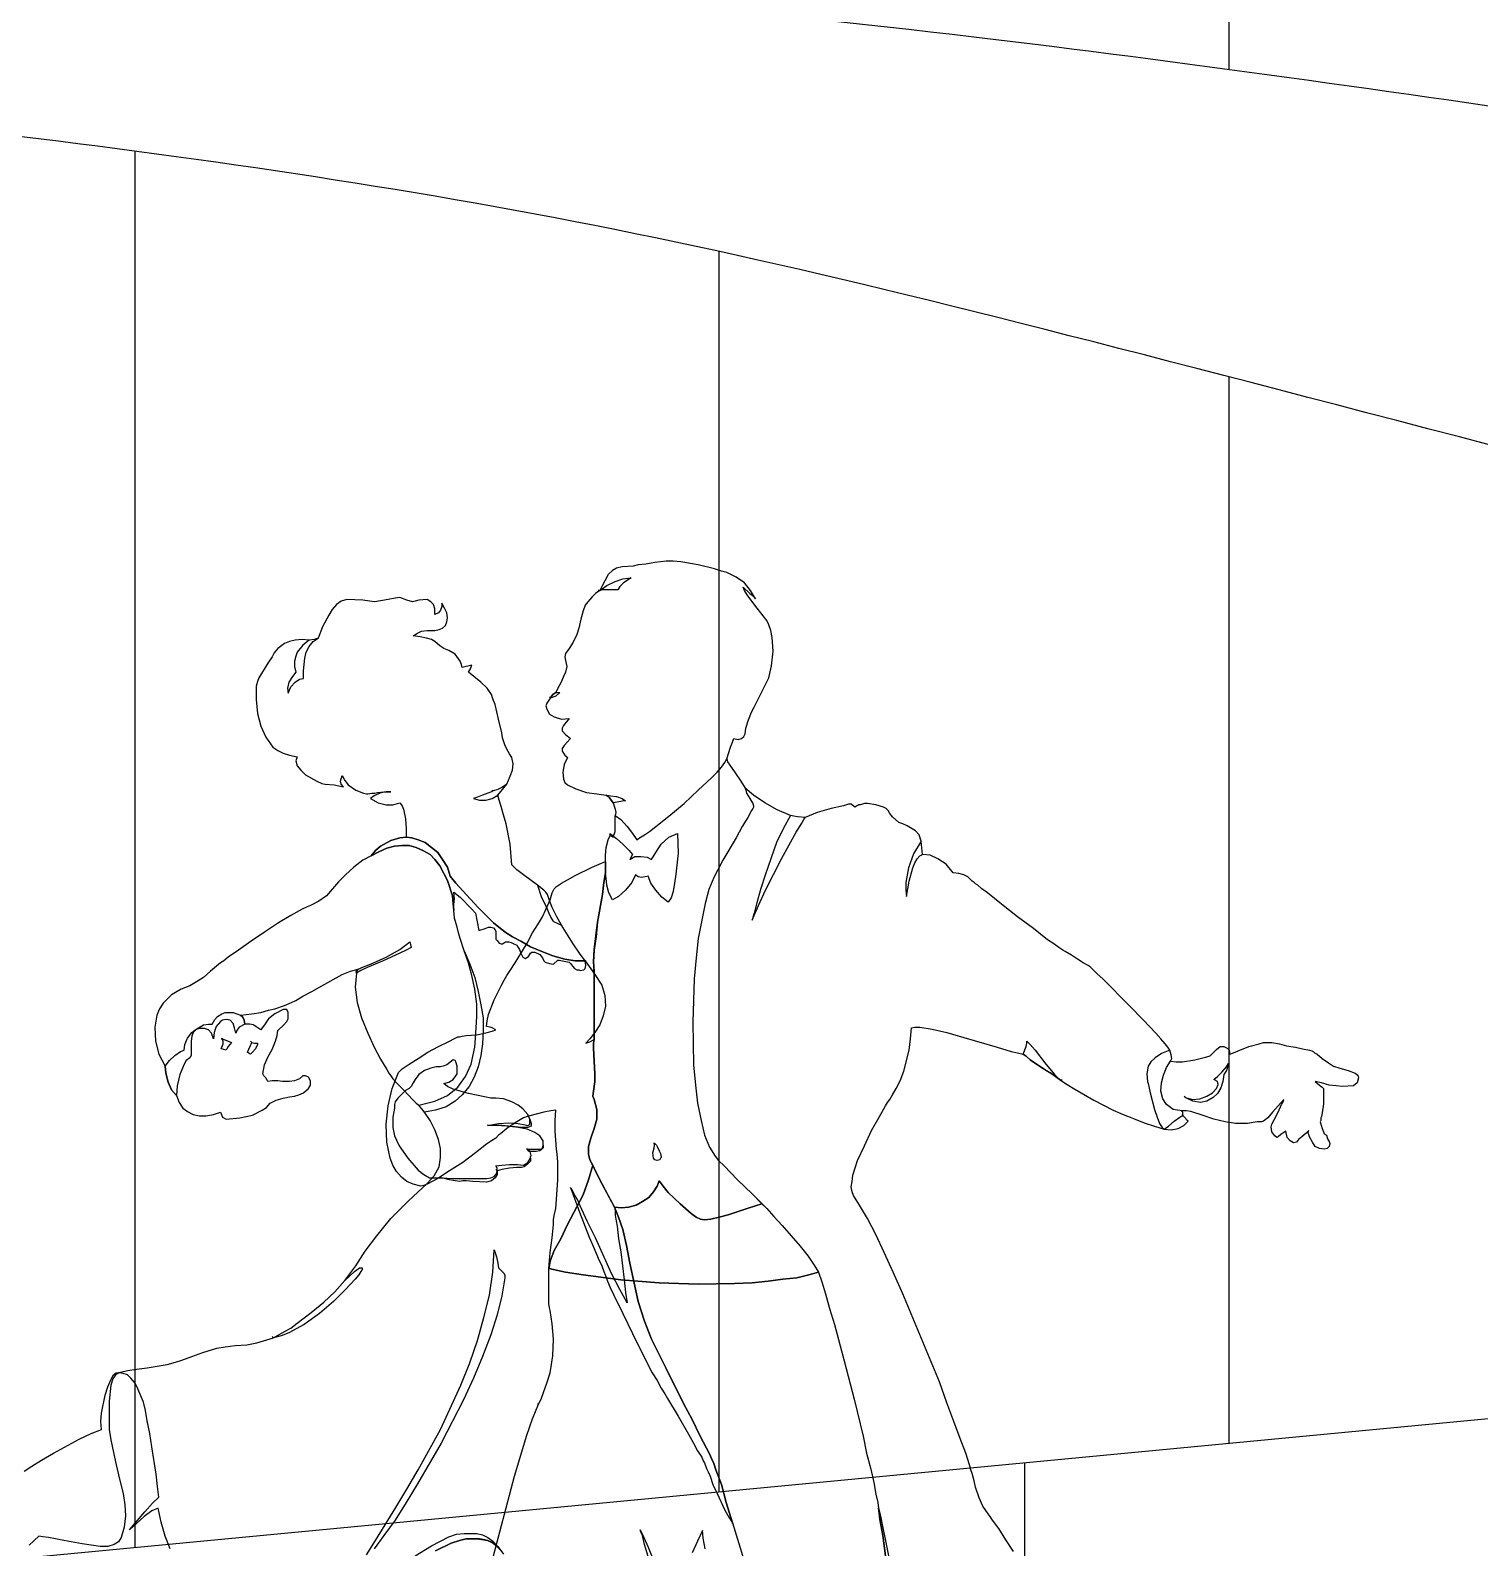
# Model space of a CAD drawing. Extents: x 115 to 1469, y 94 to 338.
# Drawn here: x 258.143 to 259.418, y 245.851 to 247.186 of the extents above; entities that cross this region are included whole.
import ezdxf

# ---------------------------------------------------------------- set-up
doc = ezdxf.new("R2010")
doc.units = 0
doc.layers.get('0').update_dxf_attribs({"linetype": 'CONTINUOUS'})
doc.layers.add('1', color=7, linetype='CONTINUOUS')

# ---------------------------------------------------------------- blocks, each defined once
blk = doc.blocks.new('DANCA')
for points in [[(0.8116, 2.523), (0.8138, 2.5166), (0.8145, 2.513), (0.8138, 2.5102), (0.8195, 2.5059), (0.8259, 2.4988), (0.8316, 2.4916), (0.8358, 2.4852), (0.8387, 2.4874), (0.8437, 2.4902), (0.8487, 2.4938), (0.8551, 2.4988), (0.8686, 2.5094), (0.8843, 2.5223), (0.8986, 2.5358), (0.9121, 2.5486), (0.9178, 2.5543), (0.9221, 2.5593), (0.9257, 2.5643), (0.9278, 2.5679), (0.9314, 2.58), (0.9335, 2.585), (0.9349, 2.5886), (0.9392, 2.5878), (0.9428, 2.5886), (0.9449, 2.5907), (0.9463, 2.5936), (0.947, 2.5993), (0.9499, 2.6078), (0.9527, 2.6156), (0.9556, 2.6206), (0.9706, 2.6506), (0.9734, 2.6627), (0.9748, 2.6777), (0.9741, 2.6919), (0.9727, 2.699), (0.9706, 2.7047), (0.9684, 2.709), (0.9649, 2.714), (0.9563, 2.7247), (0.9485, 2.7354), (0.9456, 2.7397), (0.9442, 2.7432), (0.9513, 2.7368), (0.9549, 2.734), (0.957, 2.7311), (0.952, 2.7397), (0.9456, 2.7475), (0.9371, 2.7532), (0.9278, 2.7582), (0.9221, 2.7596), (0.915, 2.7618), (0.8986, 2.766), (0.8808, 2.7689), (0.8729, 2.7696), (0.8658, 2.7696), (0.8544, 2.7682), (0.8451, 2.7667), (0.8373, 2.766), (0.8323, 2.7646), (0.8209, 2.7639), (0.8152, 2.7625), (0.8109, 2.7603), (0.8066, 2.7561), (0.8031, 2.7496), (0.8002, 2.7439), (0.7981, 2.7397), (0.8052, 2.7447), (0.8138, 2.7489), (0.8216, 2.7518), (0.8301, 2.7525), (0.8223, 2.7475), (0.8187, 2.7439), (0.8166, 2.7404), (0.8016, 2.7404), (0.7981, 2.7397), (0.7938, 2.7368), (0.7902, 2.7333), (0.786, 2.7283), (0.7831, 2.7247), (0.781, 2.719), (0.7788, 2.7104), (0.7767, 2.7012), (0.7746, 2.6948), (0.771, 2.6869), (0.7667, 2.6805), (0.7631, 2.6755), (0.7624, 2.672), (0.7631, 2.6684), (0.7646, 2.662), (0.7631, 2.6563), (0.761, 2.652), (0.7582, 2.6456), (0.7553, 2.6399), (0.7532, 2.6356), (0.7503, 2.6335), (0.7475, 2.6299), (0.7439, 2.6249), (0.7432, 2.6221), (0.7439, 2.6185), (0.7468, 2.6135), (0.7517, 2.6107), (0.7589, 2.6085), (0.7667, 2.6092), (0.761, 2.6021), (0.7596, 2.5993), (0.7596, 2.5964), (0.7631, 2.5928), (0.7681, 2.5886), (0.7617, 2.5814), (0.7596, 2.5786), (0.7596, 2.5757), (0.7624, 2.5715), (0.7646, 2.57), (0.7653, 2.5693), (0.7617, 2.5622), (0.7603, 2.5543), (0.761, 2.5472), (0.7624, 2.5437), (0.7653, 2.5415), (0.7738, 2.5372), (0.7845, 2.5337), (0.7952, 2.5323), (0.8045, 2.5308), (0.8066, 2.5294), (0.8081, 2.528), (0.8116, 2.523), (0.8116, 2.523)], [(0.7981, 2.7397), (0.8052, 2.7447), (0.8138, 2.7489), (0.8216, 2.7518), (0.8301, 2.7525), (0.8223, 2.7475), (0.8187, 2.7439), (0.8166, 2.7404), (0.8016, 2.7404), (0.7981, 2.7397), (0.7966, 2.7397), (0.7981, 2.7397), (0.7981, 2.7397)], [(0.7831, 2.3619), (0.7774, 2.3697), (0.771, 2.379), (0.7589, 2.3983), (0.7539, 2.4075), (0.7496, 2.4161), (0.7468, 2.4232), (0.7446, 2.4296), (0.7432, 2.4318), (0.7411, 2.4339), (0.7346, 2.4389), (0.7204, 2.4496), (0.7133, 2.4546), (0.7083, 2.4596), (0.7068, 2.4809), (0.7026, 2.5016), (0.6997, 2.5109), (0.6976, 2.5194), (0.6954, 2.5258), (0.694, 2.5308), (0.699, 2.5365), (0.7033, 2.5422), (0.7068, 2.5501), (0.709, 2.5565), (0.7097, 2.5629), (0.7083, 2.5693), (0.7061, 2.5729), (0.7033, 2.5779), (0.7011, 2.5821), (0.6997, 2.5864), (0.699, 2.5893), (0.6983, 2.5943), (0.6947, 2.6085), (0.6912, 2.6235), (0.689, 2.6292), (0.6876, 2.6335), (0.6833, 2.6399), (0.6769, 2.6463), (0.6641, 2.6563), (0.6662, 2.6598), (0.6676, 2.6634), (0.6577, 2.6613), (0.6569, 2.6641), (0.6555, 2.6677), (0.6505, 2.6748), (0.6441, 2.6784), (0.6391, 2.6805), (0.6349, 2.6834), (0.6299, 2.6876), (0.6263, 2.6898), (0.6213, 2.6912), (0.6149, 2.6926), (0.6078, 2.6933), (0.612, 2.6962), (0.6163, 2.6983), (0.622, 2.699), (0.6299, 2.699), (0.6341, 2.6998), (0.6377, 2.7012), (0.6406, 2.704), (0.642, 2.7076), (0.6427, 2.7119), (0.642, 2.7169), (0.6398, 2.7218), (0.637, 2.7268), (0.637, 2.7233), (0.6356, 2.7197), (0.6334, 2.7169), (0.6299, 2.7154), (0.6299, 2.7211), (0.6284, 2.7254), (0.6256, 2.7283), (0.622, 2.7304), (0.6135, 2.7297), (0.6099, 2.729), (0.6071, 2.7283), (0.6014, 2.7297), (0.5942, 2.7325), (0.5892, 2.7318), (0.5821, 2.7304), (0.5686, 2.7283), (0.5636, 2.729), (0.5564, 2.7297), (0.5401, 2.7304), (0.5344, 2.729), (0.5294, 2.7254), (0.5251, 2.7204), (0.5215, 2.7147), (0.5151, 2.7026), (0.5108, 2.6912), (0.5066, 2.6898), (0.5016, 2.6891), (0.4944, 2.6898), (0.4873, 2.6891), (0.4816, 2.6876), (0.4766, 2.6855), (0.4695, 2.6805), (0.4674, 2.6777), (0.4659, 2.6762), (0.4652, 2.6748), (0.4638, 2.672), (0.4595, 2.6655), (0.4502, 2.6506), (0.4488, 2.647), (0.4474, 2.642), (0.4474, 2.6285), (0.4488, 2.6142), (0.4524, 2.6014), (0.4574, 2.59), (0.4645, 2.58), (0.4695, 2.5764), (0.4752, 2.5736), (0.4816, 2.5715), (0.4895, 2.57), (0.488, 2.5658), (0.4895, 2.5608), (0.493, 2.5565), (0.498, 2.5515), (0.5094, 2.5451), (0.5144, 2.5429), (0.518, 2.5422), (0.5272, 2.5415), (0.5365, 2.5394), (0.5344, 2.5422), (0.5336, 2.5451), (0.5351, 2.5508), (0.5379, 2.5458), (0.5415, 2.5415), (0.5493, 2.5358), (0.5572, 2.533), (0.56, 2.5323), (0.5614, 2.5323), (0.5657, 2.533), (0.5686, 2.533), (0.5714, 2.5337), (0.5778, 2.5344), (0.585, 2.5344), (0.58, 2.5344), (0.5736, 2.533), (0.5679, 2.5301), (0.5643, 2.5273), (0.5721, 2.523), (0.58, 2.5209), (0.5871, 2.5209), (0.5942, 2.523), (0.5964, 2.5201), (0.5978, 2.5166), (0.5999, 2.5066), (0.6006, 2.4966), (0.6006, 2.4881), (0.6063, 2.4874), (0.6128, 2.4852), (0.6199, 2.4824), (0.6263, 2.4774), (0.6327, 2.4724), (0.6377, 2.4653), (0.6427, 2.4574), (0.6455, 2.4481), (0.6512, 2.441), (0.6584, 2.4332), (0.6741, 2.4161), (0.6897, 2.4004), (0.6969, 2.3947), (0.7026, 2.3904), (0.709, 2.3861), (0.7175, 2.3819), (0.7275, 2.3762), (0.7389, 2.3712), (0.7503, 2.3669), (0.7624, 2.3633), (0.7731, 2.3619), (0.7831, 2.3619), (0.7831, 2.3626), (0.7831, 2.3619), (0.7831, 2.3619)], [(0.5108, 2.6912), (0.5066, 2.6898), (0.5016, 2.6891), (0.4952, 2.6841), (0.4895, 2.6769), (0.488, 2.6727), (0.4866, 2.6677), (0.4866, 2.662), (0.488, 2.6563), (0.4845, 2.652), (0.4809, 2.6463), (0.4795, 2.6399), (0.4802, 2.6349), (0.483, 2.6413), (0.4873, 2.6463), (0.4916, 2.6491), (0.4959, 2.6499), (0.4959, 2.6577), (0.4973, 2.6705), (0.4987, 2.6769), (0.5016, 2.6826), (0.5058, 2.6876), (0.5108, 2.6912), (0.5108, 2.6912)], [(0.7475, 2.6299), (0.7503, 2.6335), (0.7532, 2.6356), (0.7574, 2.6356), (0.7532, 2.632), (0.7475, 2.6299), (0.7475, 2.6313), (0.7475, 2.6299), (0.7475, 2.6299)], [(0.7924, 2.3512), (0.7917, 2.3612), (0.7924, 2.3733), (0.7959, 2.4011), (0.8009, 2.4296), (0.8023, 2.4417), (0.8038, 2.4517), (0.8038, 2.4695), (0.8045, 2.4774), (0.8066, 2.4852), (0.8095, 2.4909), (0.8081, 2.4909), (0.8116, 2.4881), (0.8138, 2.4938), (0.8138, 2.5102), (0.8195, 2.5059), (0.8259, 2.4988), (0.8316, 2.4916), (0.8358, 2.4852), (0.8387, 2.4874), (0.8437, 2.4902), (0.8487, 2.4938), (0.8551, 2.4988), (0.8686, 2.5094), (0.8843, 2.5223), (0.8986, 2.5358), (0.9121, 2.5486), (0.9178, 2.5543), (0.9221, 2.5593), (0.9257, 2.5643), (0.9278, 2.5679), (0.9285, 2.565), (0.9306, 2.5615), (0.9363, 2.5536), (0.942, 2.5451), (0.9463, 2.538), (0.947, 2.5358), (0.9478, 2.533), (0.9513, 2.5273), (0.9542, 2.5223), (0.9549, 2.5201), (0.9549, 2.5187), (0.9542, 2.5173), (0.9527, 2.5151), (0.9492, 2.508), (0.9435, 2.4988), (0.9371, 2.4874), (0.9235, 2.4645), (0.9185, 2.4546), (0.9143, 2.4467), (0.9093, 2.4346), (0.9057, 2.4204), (0.9021, 2.4032), (0.8986, 2.3847), (0.8964, 2.3648), (0.8943, 2.3434), (0.8929, 2.2992), (0.8936, 2.2557), (0.8957, 2.235), (0.8979, 2.2165), (0.9014, 2.1987), (0.905, 2.1837), (0.91, 2.1716), (0.9157, 2.1623), (0.9192, 2.1581), (0.9249, 2.1524), (0.9385, 2.1381), (0.9535, 2.1238), (0.9634, 2.1139), (0.957, 2.1117), (0.9485, 2.1089), (0.9292, 2.1025), (0.92, 2.1003), (0.9114, 2.0982), (0.905, 2.0975), (0.9007, 2.0982), (0.8964, 2.1003), (0.8914, 2.1039), (0.88, 2.1139), (0.8679, 2.1253), (0.8629, 2.1317), (0.8587, 2.1374), (0.8565, 2.1317), (0.853, 2.126), (0.848, 2.1203), (0.8416, 2.116), (0.8351, 2.1124), (0.8273, 2.1103), (0.8202, 2.1096), (0.813, 2.1103), (0.8002, 2.1345), (0.7945, 2.1459), (0.7924, 2.1502), (0.7909, 2.1531), (0.7881, 2.1588), (0.7867, 2.1645), (0.7867, 2.1723), (0.7888, 2.1809), (0.7924, 2.1908), (0.7952, 2.2001), (0.7952, 2.2101), (0.7924, 2.2201), (0.7909, 2.2236), (0.7917, 2.2286), (0.7931, 2.2386), (0.7931, 2.2464), (0.7924, 2.2593), (0.7917, 2.2728), (0.7917, 2.2778), (0.7924, 2.2814), (0.7924, 2.3512), (0.7909, 2.3526), (0.7924, 2.3512), (0.7924, 2.3512)], [(0.694, 2.5308), (0.699, 2.5365), (0.7033, 2.5422), (0.6983, 2.5387), (0.694, 2.5365), (0.6897, 2.5351), (0.6883, 2.5351), (0.6876, 2.5344), (0.684, 2.533), (0.6783, 2.5308), (0.6733, 2.5287), (0.6691, 2.5273), (0.6755, 2.5258), (0.6819, 2.5258), (0.6883, 2.5273), (0.694, 2.5308), (0.6933, 2.5308), (0.694, 2.5308), (0.694, 2.5308)], [(0.8116, 2.523), (0.8081, 2.528), (0.8045, 2.5308), (0.8095, 2.5301), (0.8152, 2.5294), (0.8209, 2.5273), (0.8244, 2.5251), (0.8223, 2.5251), (0.8195, 2.5244), (0.8116, 2.523), (0.8116, 2.523)], [(1.0212, 2.044), (1.0247, 2.034), (1.0283, 2.0219), (1.0326, 2.007), (1.0376, 1.9906), (1.0475, 1.9535), (1.0575, 1.9143), (1.0668, 1.8765), (1.0703, 1.8594), (1.0746, 1.843), (1.0775, 1.8295), (1.0796, 1.8174), (1.0817, 1.8088), (1.0825, 1.8031), (1.0832, 1.7981), (1.0839, 1.7917), (1.0853, 1.7846), (1.0867, 1.7753), (1.0896, 1.7546)], [(1.22, 1.7589), (1.2122, 1.771), (1.2051, 1.7824), (1.1986, 1.791), (1.1965, 1.7946), (1.1944, 1.7974), (1.1887, 1.8052), (1.1851, 1.8138), (1.1815, 1.8245), (1.1801, 1.8309), (1.178, 1.8387), (1.1765, 1.8423), (1.1751, 1.8473), (1.1716, 1.8594), (1.1659, 1.8744), (1.1594, 1.8915), (1.1523, 1.9107), (1.1445, 1.9321), (1.1259, 1.977), (1.1074, 2.0219), (1.0974, 2.044), (1.0882, 2.064), (1.0796, 2.0825), (1.0711, 2.0989), (1.0632, 2.1124), (1.0568, 2.1224), (1.0554, 2.126), (1.0547, 2.131), (1.0554, 2.1367), (1.0561, 2.1431), (1.0611, 2.1581), (1.0682, 2.173), (1.0753, 2.1887), (1.0832, 2.2022), (1.0896, 2.2137), (1.0917, 2.2172), (1.0939, 2.2201), (1.0967, 2.2251), (1.1003, 2.2315), (1.1046, 2.2393), (1.1081, 2.2493), (1.1138, 2.2707), (1.1152, 2.2821), (1.116, 2.2935), (1.1195, 2.2942), (1.1245, 2.2942), (1.1373, 2.2921), (1.1523, 2.2885), (1.1694, 2.2835), (1.2036, 2.2735), (1.2179, 2.2692), (1.2243, 2.2678), (1.23, 2.2664), (1.2329, 2.2643), (1.2371, 2.2607), (1.2478, 2.2536), (1.2592, 2.2464), (1.2692, 2.2393), (1.2749, 2.2357), (1.2827, 2.2308), (1.302, 2.2194), (1.3219, 2.2094), (1.3298, 2.2058), (1.3355, 2.2037), (1.3391, 2.2022), (1.3426, 2.2008), (1.3533, 2.1965), (1.364, 2.193), (1.374, 2.1901), (1.3811, 2.1894), (1.3882, 2.1908), (1.3939, 2.1937), (1.3982, 2.198), (1.3968, 2.1994), (1.3961, 2.2008), (1.3932, 2.2037), (1.3925, 2.2087), (1.3875, 2.2094), (1.3832, 2.2101), (1.3761, 2.2151), (1.3726, 2.2208), (1.3704, 2.2286), (1.3711, 2.2372), (1.3733, 2.245), (1.3761, 2.2529), (1.3804, 2.2593), (1.3818, 2.2621), (1.3811, 2.2657), (1.3797, 2.2707), (1.3775, 2.2735), (1.3747, 2.2771), (1.3704, 2.2821), (1.3654, 2.2878), (1.3526, 2.3013), (1.3383, 2.3163), (1.3113, 2.3434), (1.3056, 2.3484), (1.2984, 2.3555), (1.2963, 2.3569), (1.2913, 2.3598), (1.2856, 2.3633), (1.2792, 2.3676), (1.2728, 2.3712), (1.2706, 2.3726), (1.2664, 2.3754), (1.2614, 2.379), (1.2549, 2.3833), (1.2407, 2.3947), (1.2243, 2.4068), (1.2079, 2.4196), (1.1937, 2.431), (1.1879, 2.4353), (1.1837, 2.4389), (1.1815, 2.4403), (1.1801, 2.4417), (1.178, 2.4432), (1.1737, 2.4474), (1.1694, 2.4496), (1.1644, 2.451), (1.1587, 2.4517), (1.1516, 2.4603), (1.143, 2.466), (1.1352, 2.4695), (1.1274, 2.4702), (1.1259, 2.4838), (1.1238, 2.4902), (1.1202, 2.4945), (1.1167, 2.4966), (1.1117, 2.4995), (1.1074, 2.5016), (1.1031, 2.503), (1.0967, 2.5087), (1.0939, 2.5123), (1.0924, 2.5151), (1.0903, 2.5173), (1.0875, 2.5187), (1.0796, 2.5209), (1.0711, 2.5223), (1.0682, 2.5223), (1.0661, 2.5216), (1.0639, 2.5209), (1.0625, 2.5209), (1.0582, 2.5187), (1.0547, 2.5216), (1.0518, 2.5216), (1.0468, 2.5201), (1.034, 2.5173), (1.0197, 2.513), (1.0076, 2.508), (0.9998, 2.5087), (0.9962, 2.5094), (0.9927, 2.5102), (0.9791, 2.5159), (0.9663, 2.523), (0.9549, 2.5308), (0.9463, 2.538), (0.947, 2.5358), (0.9478, 2.533), (0.9513, 2.5273), (0.9542, 2.5223), (0.9549, 2.5201), (0.9549, 2.5187), (0.9542, 2.5173), (0.9527, 2.5151), (0.9492, 2.508), (0.9435, 2.4988), (0.9371, 2.4874), (0.9235, 2.4645), (0.9185, 2.4546), (0.9143, 2.4467), (0.9093, 2.4346), (0.9057, 2.4204), (0.9021, 2.4032), (0.8986, 2.3847), (0.8964, 2.3648), (0.8943, 2.3434), (0.8929, 2.2992), (0.8936, 2.2557), (0.8957, 2.235), (0.8979, 2.2165), (0.9014, 2.1987), (0.905, 2.1837), (0.91, 2.1716), (0.9157, 2.1623), (0.9192, 2.1581), (0.9249, 2.1524), (0.9385, 2.1381), (0.9535, 2.1238), (0.9684, 2.1089), (0.9755, 2.101), (0.9841, 2.0918), (0.9934, 2.0811), (1.0026, 2.0704), (1.0105, 2.0604), (1.0169, 2.0511), (1.0212, 2.044), (1.0205, 2.044), (1.0212, 2.044), (1.0212, 2.044)], [(1.0076, 2.508), (0.9998, 2.5087), (0.9962, 2.5094), (0.9927, 2.5102), (0.9855, 2.4973), (0.9784, 2.4824), (0.967, 2.4503), (0.962, 2.4346), (0.9584, 2.4211), (0.9556, 2.4104), (0.9542, 2.4061), (0.9535, 2.4032), (0.9599, 2.4182), (0.967, 2.4339), (0.9834, 2.466), (0.9912, 2.4802), (0.9984, 2.4931), (1.0041, 2.5023), (1.0062, 2.5059), (1.0076, 2.508), (1.0062, 2.508), (1.0076, 2.508), (1.0076, 2.508)], [(0.7931, 2.3477), (0.8002, 2.337), (0.8031, 2.3263), (0.8038, 2.3156), (0.8016, 2.3056), (0.7981, 2.2963), (0.7931, 2.2885), (0.7881, 2.2821), (0.7838, 2.2778), (0.7881, 2.2792), (0.7924, 2.2814), (0.7917, 2.2778), (0.7917, 2.2728), (0.7924, 2.2593), (0.7931, 2.2464), (0.7931, 2.2386), (0.7917, 2.2286), (0.7909, 2.2236), (0.7924, 2.2201), (0.7952, 2.2101), (0.7952, 2.2001), (0.7924, 2.1908), (0.7888, 2.1809), (0.7867, 2.1723), (0.7867, 2.1645), (0.7881, 2.1588), (0.7909, 2.1531), (0.7924, 2.1502), (0.7945, 2.1459), (0.8002, 2.1345), (0.8066, 2.1224), (0.813, 2.1103), (0.8173, 2.1003), (0.8216, 2.0875), (0.8252, 2.0711), (0.8287, 2.0533), (0.8373, 2.0141), (0.8437, 1.9941), (0.8508, 1.9756), (0.8579, 1.9613), (0.8658, 1.9457), (0.8836, 1.91), (0.8922, 1.8936), (0.9, 1.8772), (0.9071, 1.8644), (0.91, 1.8587), (0.9121, 1.8537), (0.9143, 1.8487), (0.9164, 1.8423), (0.9221, 1.8273), (0.9271, 1.8088), (0.9335, 1.7881), (0.9449, 1.7504)], [(0.6969, 1.7603), (0.6926, 1.7646), (0.6883, 1.7682), (0.684, 1.7703), (0.6733, 1.7717), (0.6619, 1.7717), (0.6548, 1.7703), (0.6463, 1.7675), (0.6306, 1.7596)], [(0.2108, 1.8409), (0.2186, 1.8459), (0.2286, 1.8523), (0.2407, 1.8594), (0.2671, 1.8737), (0.2792, 1.8794), (0.2899, 1.8836), (0.2892, 1.8915), (0.2899, 1.9), (0.2934, 1.9186), (0.2963, 1.9271), (0.2991, 1.9343), (0.302, 1.9392), (0.3048, 1.9414), (0.3091, 1.9421), (0.3163, 1.9435), (0.3255, 1.9449), (0.3362, 1.9464), (0.3569, 1.9499), (0.3654, 1.9521), (0.3718, 1.9542), (0.3818, 1.9578), (0.3932, 1.9621), (0.4075, 1.9663), (0.416, 1.9678), (0.426, 1.9692), (0.4381, 1.9699), (0.4481, 1.972), (0.4652, 1.977), (0.4766, 1.9834), (0.483, 1.987), (0.4895, 1.992), (0.5037, 2.0027), (0.5165, 2.0134), (0.5279, 2.0241), (0.5379, 2.0355), (0.5493, 2.0504), (0.5586, 2.0654), (0.5707, 2.0811), (0.585, 2.0989), (0.6028, 2.1167), (0.622, 2.1345), (0.6292, 2.1424), (0.6341, 2.1516), (0.6356, 2.1609), (0.6356, 2.1702), (0.6334, 2.1794), (0.6299, 2.1894), (0.6249, 2.1987), (0.6192, 2.2072), (0.6135, 2.2144), (0.6299, 2.2186), (0.6427, 2.2243), (0.6534, 2.2329), (0.6612, 2.2436), (0.6669, 2.2564), (0.6705, 2.2735), (0.6712, 2.2828), (0.6719, 2.2935), (0.6726, 2.3049), (0.6726, 2.3177), (0.6705, 2.3327), (0.6676, 2.3469), (0.6641, 2.3598), (0.6598, 2.3719), (0.6555, 2.3847), (0.6541, 2.3904), (0.6527, 2.3961), (0.6498, 2.4054), (0.6491, 2.4132), (0.6484, 2.4204), (0.6477, 2.4282), (0.6427, 2.4439), (0.6349, 2.4588), (0.6299, 2.4653), (0.6249, 2.4702), (0.6177, 2.4745), (0.6106, 2.4774), (0.6035, 2.4795), (0.5964, 2.4795), (0.5885, 2.4788), (0.5807, 2.4767), (0.5728, 2.4731), (0.565, 2.4688), (0.5693, 2.4745), (0.5743, 2.4788), (0.585, 2.4845), (0.5942, 2.4874), (0.6006, 2.4881), (0.6063, 2.4874), (0.6128, 2.4852), (0.6199, 2.4824), (0.6263, 2.4774), (0.6327, 2.4724), (0.6377, 2.4653), (0.6427, 2.4574), (0.6455, 2.4481), (0.6512, 2.441), (0.6584, 2.4332), (0.6741, 2.4161), (0.6897, 2.4004), (0.6969, 2.3947), (0.7026, 2.3904), (0.709, 2.3861), (0.7175, 2.3819), (0.7275, 2.3762), (0.7389, 2.3712), (0.7503, 2.3669), (0.7624, 2.3633), (0.7731, 2.3619), (0.7831, 2.3619), (0.7931, 2.3477), (0.7924, 2.3491), (0.7931, 2.3477), (0.7931, 2.3477)], [(0.6135, 2.2144), (0.6299, 2.2186), (0.6427, 2.2243), (0.6534, 2.2329), (0.6612, 2.2436), (0.6669, 2.2564), (0.6705, 2.2735), (0.6712, 2.2828), (0.6719, 2.2935), (0.6726, 2.3049), (0.6726, 2.3177), (0.6705, 2.3327), (0.6676, 2.3469), (0.6641, 2.3598), (0.6598, 2.3719), (0.6555, 2.3847), (0.6541, 2.3904), (0.6527, 2.3961), (0.6498, 2.4054), (0.6491, 2.4132), (0.6484, 2.4204), (0.6477, 2.4282), (0.6427, 2.4439), (0.6349, 2.4588), (0.6299, 2.4653), (0.6249, 2.4702), (0.6177, 2.4745), (0.6106, 2.4774), (0.6035, 2.4795), (0.5964, 2.4795), (0.5885, 2.4788), (0.5807, 2.4767), (0.5728, 2.4731), (0.565, 2.4688), (0.5564, 2.4645), (0.5472, 2.4574), (0.5386, 2.4496), (0.5315, 2.4424), (0.5194, 2.4282), (0.5115, 2.4225), (0.503, 2.4182), (0.4994, 2.4168), (0.4944, 2.4146), (0.483, 2.4082), (0.4702, 2.4004), (0.456, 2.3911), (0.4424, 2.3819), (0.4296, 2.3726), (0.4189, 2.3655), (0.4146, 2.3619), (0.411, 2.3598), (0.4011, 2.3512), (0.3939, 2.3448), (0.3868, 2.3405), (0.3797, 2.3362), (0.3711, 2.3327), (0.3612, 2.327), (0.3526, 2.3184), (0.349, 2.3127), (0.3462, 2.3063), (0.344, 2.2942), (0.3448, 2.2799), (0.3483, 2.2664), (0.3547, 2.2543), (0.3555, 2.2472), (0.3576, 2.2379), (0.3612, 2.23), (0.3661, 2.2243), (0.369, 2.2172), (0.3726, 2.2115), (0.3775, 2.208), (0.3833, 2.2051), (0.3897, 2.2037), (0.3961, 2.2037), (0.4039, 2.2051), (0.411, 2.2072), (0.4132, 2.2022), (0.4168, 2.2001), (0.431, 2.2015), (0.4438, 2.2044), (0.4538, 2.2094), (0.4581, 2.2122), (0.4617, 2.2165), (0.4681, 2.2194), (0.4752, 2.2215), (0.4816, 2.2229), (0.4866, 2.2236), (0.4909, 2.2251), (0.4959, 2.2272), (0.5009, 2.2315), (0.503, 2.235), (0.503, 2.2393), (0.5009, 2.2429), (0.498, 2.2443), (0.4952, 2.2443), (0.4916, 2.2415), (0.4866, 2.2393), (0.4816, 2.2386), (0.4745, 2.2386), (0.4695, 2.2393), (0.4638, 2.2393), (0.4595, 2.2386), (0.4588, 2.24), (0.4574, 2.2422), (0.4552, 2.2443), (0.4545, 2.2464), (0.456, 2.2557), (0.4595, 2.2635), (0.4638, 2.2714), (0.4674, 2.2799), (0.4688, 2.2856), (0.4695, 2.2906), (0.4759, 2.2963), (0.4788, 2.2999), (0.4802, 2.3027), (0.4802, 2.3092), (0.4788, 2.312), (0.4752, 2.312), (0.4666, 2.3077), (0.4602, 2.3027), (0.456, 2.2963), (0.4538, 2.2935), (0.4524, 2.2913), (0.4481, 2.2942), (0.4445, 2.2963), (0.441, 2.297), (0.436, 2.297), (0.4353, 2.3013), (0.4339, 2.3042), (0.4317, 2.3063), (0.4431, 2.3077), (0.4524, 2.3092), (0.4602, 2.3113), (0.4666, 2.3127), (0.4766, 2.3163), (0.4837, 2.3191), (0.488, 2.3213), (0.4952, 2.3256), (0.5044, 2.3305), (0.5144, 2.3362), (0.5351, 2.3477), (0.5436, 2.3512), (0.5515, 2.3534), (0.55, 2.3512), (0.55, 2.3491), (0.5486, 2.3348), (0.5507, 2.3191), (0.555, 2.3035), (0.5614, 2.2878), (0.5679, 2.2735), (0.5743, 2.2614), (0.5807, 2.2507), (0.5828, 2.2472), (0.585, 2.2443), (0.5871, 2.2415), (0.5899, 2.2379), (0.5985, 2.2293), (0.6071, 2.2201), (0.6106, 2.2165), (0.6135, 2.2144), (0.6135, 2.2144)], [(0.7831, 2.3619), (0.7731, 2.3619), (0.7624, 2.3633), (0.7503, 2.3669), (0.7389, 2.3712), (0.7275, 2.3762), (0.7175, 2.3819), (0.709, 2.3861), (0.7026, 2.3904), (0.6969, 2.3947), (0.6897, 2.4004), (0.6741, 2.4161), (0.6584, 2.4332), (0.6512, 2.441), (0.6455, 2.4481), (0.6427, 2.4574), (0.6377, 2.4653), (0.6327, 2.4724), (0.6263, 2.4774), (0.6199, 2.4824), (0.6128, 2.4852), (0.6063, 2.4874), (0.6006, 2.4881), (0.5942, 2.4874), (0.585, 2.4845), (0.5743, 2.4788), (0.5693, 2.4745), (0.565, 2.4688), (0.5728, 2.4731), (0.5807, 2.4767), (0.5885, 2.4788), (0.5964, 2.4795), (0.6035, 2.4795), (0.6106, 2.4774), (0.6177, 2.4745), (0.6249, 2.4702), (0.6299, 2.4653), (0.6349, 2.4588), (0.6427, 2.4439), (0.6477, 2.4282), (0.6484, 2.4204), (0.6491, 2.4132), (0.6491, 2.4196), (0.6498, 2.4246), (0.6491, 2.4318), (0.6555, 2.4268), (0.6676, 2.4146), (0.6712, 2.4104), (0.6748, 2.3926), (0.6812, 2.3947), (0.6847, 2.3961), (0.6869, 2.3961), (0.6897, 2.3954), (0.6912, 2.3933), (0.6919, 2.3918), (0.6919, 2.384), (0.6933, 2.3826), (0.6954, 2.3797), (0.6976, 2.379), (0.699, 2.379), (0.7019, 2.3812), (0.7054, 2.3812), (0.7076, 2.3804), (0.7104, 2.379), (0.7133, 2.3776), (0.7147, 2.3754), (0.7161, 2.3733), (0.7175, 2.3697), (0.7197, 2.3655), (0.7218, 2.364), (0.7254, 2.3662), (0.7275, 2.3697), (0.7289, 2.3705), (0.7318, 2.3705), (0.7368, 2.3683), (0.7396, 2.3648), (0.7411, 2.3619), (0.7425, 2.3605), (0.7468, 2.3591), (0.751, 2.3583), (0.7553, 2.3626), (0.7567, 2.3626), (0.7667, 2.3605), (0.7681, 2.3591), (0.7703, 2.3562), (0.7724, 2.3541), (0.7746, 2.3526), (0.7767, 2.3526), (0.7781, 2.3519), (0.7817, 2.3526), (0.7831, 2.3541), (0.7838, 2.3569), (0.7831, 2.3619), (0.7831, 2.3626), (0.7831, 2.3619), (0.7831, 2.3619)], [(0.8038, 2.4517), (0.8038, 2.4695), (0.8045, 2.4774), (0.8066, 2.4852), (0.8095, 2.4909), (0.8152, 2.4866), (0.8216, 2.4809), (0.828, 2.4745), (0.8316, 2.4702), (0.8287, 2.4653), (0.8337, 2.4681), (0.8401, 2.4681), (0.8465, 2.4674), (0.8508, 2.4653), (0.8551, 2.4724), (0.8608, 2.4809), (0.8686, 2.4881), (0.8772, 2.4916), (0.8779, 2.4717), (0.8758, 2.4503), (0.8743, 2.441), (0.8729, 2.4325), (0.8708, 2.4261), (0.8679, 2.4218), (0.8615, 2.4268), (0.8551, 2.4339), (0.8501, 2.441), (0.8473, 2.4481), (0.8444, 2.4474), (0.8408, 2.4467), (0.8373, 2.4474), (0.8344, 2.4496), (0.8309, 2.4417), (0.8244, 2.4339), (0.8173, 2.4275), (0.8109, 2.4239), (0.8073, 2.431), (0.8052, 2.4389), (0.8045, 2.446), (0.8038, 2.4517), (0.8038, 2.4524), (0.8038, 2.4517), (0.8038, 2.4517)], [(1.1274, 2.4702), (1.1259, 2.4838), (1.1181, 2.471), (1.1131, 2.4567), (1.1103, 2.4417), (1.1103, 2.4339), (1.111, 2.4275), (1.1138, 2.4432), (1.1174, 2.4567), (1.1195, 2.4617), (1.1217, 2.466), (1.1245, 2.4688), (1.1274, 2.4702), (1.1274, 2.4702)], [(0.8038, 2.4517), (0.8023, 2.4417), (0.8009, 2.4296), (0.7959, 2.4011), (0.7945, 2.3861), (0.7924, 2.3726), (0.7917, 2.3605), (0.7924, 2.3512), (0.7924, 2.2814), (0.7917, 2.2778), (0.7917, 2.2728), (0.7924, 2.2593), (0.7931, 2.2464), (0.7931, 2.2386), (0.7917, 2.2286), (0.7909, 2.2236), (0.7924, 2.2201), (0.7952, 2.2101), (0.7952, 2.2001), (0.7924, 2.1908), (0.7888, 2.1809), (0.7867, 2.1723), (0.7867, 2.1645), (0.7881, 2.1588), (0.7909, 2.1531), (0.7867, 2.1381), (0.781, 2.1231), (0.7653, 2.0925), (0.7582, 2.0782), (0.7517, 2.0661), (0.7475, 2.0554), (0.7468, 2.0511), (0.746, 2.0476), (0.7475, 2.064), (0.7496, 2.0789), (0.751, 2.0925), (0.751, 2.0975), (0.7517, 2.1018), (0.7532, 2.1089), (0.7539, 2.1181), (0.7553, 2.1381), (0.7553, 2.1566), (0.7546, 2.1645), (0.7539, 2.1695), (0.7532, 2.1787), (0.7525, 2.188), (0.7525, 2.1987), (0.7532, 2.2094), (0.7482, 2.2087), (0.7411, 2.2072), (0.7268, 2.2037), (0.7239, 2.203), (0.7204, 2.2015), (0.7118, 2.1965), (0.7033, 2.1908), (0.6969, 2.1851), (0.6947, 2.1837), (0.6919, 2.1809), (0.6876, 2.178), (0.6826, 2.1745), (0.6712, 2.1659), (0.6584, 2.1559), (0.6448, 2.1474), (0.6327, 2.1395), (0.622, 2.1338), (0.6185, 2.1324), (0.6156, 2.1317), (0.6078, 2.1338), (0.6014, 2.1367), (0.5957, 2.141), (0.5907, 2.1467), (0.5871, 2.1531), (0.5842, 2.1602), (0.5807, 2.1766), (0.58, 2.1951), (0.5821, 2.2137), (0.5864, 2.2315), (0.5928, 2.2479), (0.5964, 2.2514), (0.6035, 2.2564), (0.6128, 2.2621), (0.6227, 2.2685), (0.6334, 2.2742), (0.6434, 2.2792), (0.6505, 2.2828), (0.6534, 2.2842), (0.6548, 2.2842), (0.6577, 2.2849), (0.6619, 2.2856), (0.6726, 2.2864), (0.6833, 2.2885), (0.6883, 2.2899), (0.6919, 2.2913), (0.6883, 2.2935), (0.6862, 2.2942), (0.6826, 2.2949), (0.6833, 2.3006), (0.6847, 2.307), (0.6904, 2.322), (0.6976, 2.3362), (0.7004, 2.3419), (0.7033, 2.3469), (0.7068, 2.3519), (0.7118, 2.3598), (0.7239, 2.3797), (0.7296, 2.3904), (0.7354, 2.3997), (0.7396, 2.4068), (0.7411, 2.4097), (0.7418, 2.4111), (0.7475, 2.4239), (0.7496, 2.431), (0.7517, 2.4353), (0.7539, 2.4375), (0.7589, 2.441), (0.7653, 2.4446), (0.7731, 2.4489), (0.7902, 2.4574), (0.7974, 2.4603), (0.8038, 2.4631), (0.8038, 2.4517), (0.8038, 2.4524), (0.8038, 2.4517), (0.8038, 2.4517)], [(0.7589, 2.3983), (0.7539, 2.4075), (0.7496, 2.4161), (0.7468, 2.4232), (0.7446, 2.4296), (0.7432, 2.4318), (0.7411, 2.4339), (0.7346, 2.4389), (0.7382, 2.4275), (0.7439, 2.4154), (0.746, 2.4104), (0.7482, 2.4061), (0.7503, 2.4025), (0.751, 2.4018), (0.7589, 2.3983), (0.7589, 2.3983)], [(0.55, 2.3491), (0.55, 2.3512), (0.5515, 2.3534), (0.5572, 2.3555), (0.5643, 2.3583), (0.58, 2.3655), (0.5942, 2.3733), (0.5999, 2.3776), (0.6042, 2.3812), (0.6049, 2.3783), (0.6056, 2.3754), (0.6006, 2.3726), (0.5942, 2.3697), (0.5771, 2.3619), (0.5607, 2.3548), (0.5543, 2.3519), (0.55, 2.3491), (0.5493, 2.3505), (0.55, 2.3491), (0.55, 2.3491)], [(0.6192, 2.2072), (0.6135, 2.2144), (0.6299, 2.2186), (0.6427, 2.2243), (0.6534, 2.2329), (0.6612, 2.2436), (0.6669, 2.2564), (0.6705, 2.2735), (0.6712, 2.2828), (0.6719, 2.2935), (0.6726, 2.3049), (0.6726, 2.3177), (0.6705, 2.3327), (0.6676, 2.3469), (0.6641, 2.3598), (0.6598, 2.3719), (0.6655, 2.3583), (0.6705, 2.3448), (0.6741, 2.3305), (0.6769, 2.317), (0.679, 2.3035), (0.679, 2.2899), (0.6783, 2.2771), (0.6769, 2.265), (0.6741, 2.2536), (0.6698, 2.2429), (0.6648, 2.2336), (0.6577, 2.2251), (0.6505, 2.2186), (0.6413, 2.2129), (0.6306, 2.2094), (0.6192, 2.2072), (0.6185, 2.2072), (0.6192, 2.2072), (0.6192, 2.2072)], [(0.3661, 2.2243), (0.3612, 2.23), (0.3576, 2.2379), (0.3555, 2.2472), (0.3547, 2.2543), (0.359, 2.26), (0.3647, 2.265), (0.3704, 2.2692), (0.374, 2.2707), (0.3747, 2.2764), (0.3775, 2.2828), (0.3818, 2.2885), (0.3854, 2.2913), (0.3939, 2.2963), (0.3989, 2.297), (0.4025, 2.297), (0.4053, 2.302), (0.4082, 2.3049), (0.4125, 2.3077), (0.416, 2.3092), (0.4239, 2.3092), (0.4317, 2.3063), (0.4339, 2.3042), (0.4353, 2.3013), (0.436, 2.297), (0.4303, 2.2942), (0.4282, 2.2913), (0.4267, 2.2878), (0.4253, 2.2935), (0.4239, 2.2978), (0.421, 2.3013), (0.4168, 2.302), (0.4132, 2.3013), (0.411, 2.2999), (0.4068, 2.2949), (0.4046, 2.2885), (0.4039, 2.2821), (0.4018, 2.2878), (0.3989, 2.2913), (0.3947, 2.2928), (0.389, 2.2928), (0.3861, 2.2913), (0.3833, 2.2885), (0.3818, 2.2849), (0.3811, 2.2799), (0.3811, 2.265), (0.3797, 2.2628), (0.3761, 2.26), (0.374, 2.2564), (0.3697, 2.2457), (0.3669, 2.2343), (0.3661, 2.2243), (0.3661, 2.2258), (0.3661, 2.2243), (0.3661, 2.2243)], [(0.4132, 2.2821), (0.4225, 2.2785), (0.4189, 2.2742), (0.4175, 2.2721), (0.4168, 2.2707), (0.4146, 2.2714), (0.4118, 2.2721), (0.4139, 2.2771), (0.4139, 2.2799), (0.4132, 2.2821), (0.4118, 2.2821), (0.4132, 2.2821), (0.4132, 2.2821)], [(0.4431, 2.2785), (0.446, 2.2778), (0.4488, 2.2778), (0.4488, 2.2764), (0.4467, 2.2721), (0.4438, 2.2685), (0.4417, 2.2664), (0.4403, 2.2671), (0.4388, 2.2685), (0.4431, 2.2785), (0.4417, 2.2799), (0.4431, 2.2785), (0.4431, 2.2785)], [(1.2692, 2.2393), (1.2592, 2.2464), (1.2535, 2.25), (1.2478, 2.2536), (1.2371, 2.2607), (1.2329, 2.2643), (1.23, 2.2664), (1.2329, 2.2742), (1.2336, 2.2778), (1.2336, 2.2799), (1.2371, 2.2764), (1.2421, 2.2707), (1.2521, 2.2578), (1.2621, 2.2457), (1.2664, 2.2415), (1.2692, 2.2393), (1.2692, 2.2407), (1.2692, 2.2393), (1.2692, 2.2393)], [(1.3925, 2.2087), (1.3875, 2.2094), (1.3832, 2.2101), (1.3761, 2.2151), (1.3726, 2.2208), (1.3704, 2.2286), (1.3711, 2.2372), (1.3733, 2.245), (1.3761, 2.2529), (1.3804, 2.2593), (1.3861, 2.2586), (1.3925, 2.2586), (1.4053, 2.2607), (1.416, 2.2635), (1.4196, 2.2643), (1.421, 2.265), (1.4274, 2.2714), (1.431, 2.2742), (1.4346, 2.2742), (1.4381, 2.2728), (1.4403, 2.2707), (1.441, 2.2664), (1.4445, 2.2678), (1.4495, 2.27), (1.4602, 2.2742), (1.4709, 2.2771), (1.4752, 2.2785), (1.4837, 2.2785), (1.4916, 2.2771), (1.4987, 2.275), (1.503, 2.2742), (1.508, 2.2735), (1.5151, 2.2721), (1.5222, 2.2707), (1.5244, 2.27), (1.5258, 2.2692), (1.5272, 2.2678), (1.5301, 2.2664), (1.5351, 2.2621), (1.5415, 2.2578), (1.5465, 2.2543), (1.5529, 2.2521), (1.5614, 2.25), (1.5686, 2.2472), (1.5714, 2.245), (1.5721, 2.2422), (1.5707, 2.2372), (1.5671, 2.2343), (1.5557, 2.2336), (1.5493, 2.2343), (1.5422, 2.235), (1.5343, 2.2372), (1.5279, 2.2386), (1.5322, 2.235), (1.5351, 2.2329), (1.5365, 2.2315), (1.5365, 2.2158), (1.5351, 2.2065), (1.5343, 2.203), (1.5336, 2.2015), (1.5336, 2.1987), (1.5329, 2.1973), (1.5351, 2.1908), (1.5365, 2.1873), (1.5372, 2.1851), (1.5393, 2.1837), (1.54, 2.1816), (1.5408, 2.1794), (1.5422, 2.1773), (1.5429, 2.1752), (1.5422, 2.1723), (1.54, 2.1702), (1.5372, 2.1695), (1.5322, 2.1702), (1.5279, 2.1723), (1.5251, 2.1766), (1.5222, 2.1823), (1.5215, 2.1844), (1.5208, 2.1859), (1.5215, 2.1887), (1.5187, 2.1859), (1.5144, 2.1823), (1.5108, 2.1794), (1.5087, 2.1766), (1.5058, 2.1759), (1.5023, 2.178), (1.4994, 2.1816), (1.498, 2.188), (1.493, 2.1844), (1.4902, 2.1823), (1.4887, 2.1816), (1.4866, 2.183), (1.4837, 2.1873), (1.483, 2.1923), (1.4837, 2.1951), (1.4859, 2.1994), (1.4902, 2.2072), (1.4937, 2.2151), (1.4951, 2.2179), (1.4959, 2.2201), (1.4845, 2.2072), (1.4795, 2.2015), (1.4752, 2.198), (1.473, 2.1973), (1.4688, 2.1973), (1.4588, 2.1958), (1.4467, 2.1958), (1.436, 2.1973), (1.4303, 2.1987), (1.4246, 2.2001), (1.4125, 2.2044), (1.4011, 2.208), (1.3968, 2.2087), (1.3911, 2.2087), (1.3925, 2.2087), (1.3925, 2.2087)], [(1.3932, 2.2037), (1.3925, 2.2087), (1.3875, 2.2094), (1.3832, 2.2101), (1.3761, 2.2151), (1.3726, 2.2208), (1.3704, 2.2286), (1.3711, 2.2372), (1.3733, 2.245), (1.3761, 2.2529), (1.3804, 2.2593), (1.3818, 2.2621), (1.3811, 2.2657), (1.3797, 2.2707), (1.3711, 2.2671), (1.3647, 2.2628), (1.3604, 2.2586), (1.3576, 2.2543), (1.3562, 2.2464), (1.3569, 2.2386), (1.3576, 2.2365), (1.3583, 2.2336), (1.3597, 2.2272), (1.364, 2.2101), (1.3668, 2.2022), (1.369, 2.1958), (1.3718, 2.1916), (1.374, 2.1901), (1.3783, 2.193), (1.384, 2.198), (1.3897, 2.2022), (1.3918, 2.2037), (1.3932, 2.2037), (1.3925, 2.2051), (1.3932, 2.2037), (1.3932, 2.2037)], [(0.637, 2.1402), (0.6477, 2.1395), (0.6826, 2.1395), (0.6869, 2.1402), (0.6904, 2.1417), (0.6926, 2.1445), (0.6933, 2.1474), (0.6933, 2.1502), (0.6919, 2.1524), (0.6983, 2.1531), (0.7061, 2.1538), (0.714, 2.1538), (0.7204, 2.1531), (0.7247, 2.1559), (0.7275, 2.1602), (0.7275, 2.1616), (0.7282, 2.163), (0.7275, 2.1659), (0.7268, 2.1673), (0.7239, 2.1695), (0.7382, 2.1695), (0.7396, 2.1709), (0.7403, 2.1737), (0.7403, 2.178), (0.7368, 2.183), (0.7318, 2.1866), (0.7239, 2.1901), (0.7147, 2.1916), (0.7033, 2.193), (0.6919, 2.1937), (0.684, 2.1937), (0.6947, 2.1958), (0.7054, 2.1965), (0.7147, 2.1958), (0.7218, 2.1944), (0.7247, 2.1937), (0.7268, 2.1951), (0.7268, 2.2001), (0.7247, 2.2051), (0.7197, 2.2108), (0.7147, 2.2144), (0.7083, 2.2179), (0.6997, 2.2208), (0.6919, 2.2215), (0.6869, 2.2215), (0.6805, 2.2229), (0.6641, 2.2265), (0.6484, 2.2308), (0.6427, 2.2336), (0.6391, 2.2365), (0.6441, 2.2379), (0.6484, 2.2407), (0.6512, 2.2443), (0.6527, 2.2464), (0.6527, 2.2543), (0.6512, 2.2586), (0.6505, 2.26), (0.6484, 2.2607), (0.642, 2.2557), (0.6384, 2.2543), (0.6356, 2.2536), (0.6313, 2.2536), (0.6256, 2.2521), (0.6192, 2.25), (0.6135, 2.2457), (0.6099, 2.2407), (0.6078, 2.2372), (0.6056, 2.2336), (0.6035, 2.2315), (0.5999, 2.2293), (0.5921, 2.2215), (0.5892, 2.2179), (0.5885, 2.2151), (0.5885, 2.2115), (0.5871, 2.2022), (0.5871, 2.1916), (0.5885, 2.183), (0.5907, 2.1787), (0.5935, 2.173), (0.6021, 2.1602), (0.6128, 2.1481), (0.6185, 2.1438), (0.6242, 2.1402), (0.637, 2.1402), (0.637, 2.1402)], [(1.3954, 2.2222), (1.4032, 2.2201), (1.4103, 2.2208), (1.4175, 2.2236), (1.4232, 2.2272), (1.4274, 2.2315), (1.4289, 2.2357), (1.4281, 2.2386), (1.4246, 2.2407), (1.4281, 2.2436), (1.4331, 2.2486), (1.4374, 2.2536), (1.4395, 2.2571), (1.4374, 2.25), (1.436, 2.2479), (1.4346, 2.2457), (1.4338, 2.2386), (1.4317, 2.2322), (1.4281, 2.2265), (1.4239, 2.2222), (1.4175, 2.2186), (1.411, 2.2172), (1.4032, 2.2186), (1.3954, 2.2222), (1.3946, 2.2236), (1.3954, 2.2222), (1.3954, 2.2222)], [(0.684, 2.1937), (0.6947, 2.1958), (0.7054, 2.1965), (0.7147, 2.1958), (0.7218, 2.1944), (0.7247, 2.1937), (0.7268, 2.1951), (0.7268, 2.2001), (0.7282, 2.1958), (0.7282, 2.193), (0.7247, 2.1916), (0.7182, 2.1916), (0.6983, 2.1937), (0.684, 2.1937), (0.684, 2.1944), (0.684, 2.1937), (0.684, 2.1937)], [(0.7239, 2.1695), (0.7382, 2.1695), (0.7396, 2.1709), (0.7403, 2.1737), (0.7403, 2.1709), (0.7389, 2.1695), (0.7368, 2.168), (0.7332, 2.1673), (0.7261, 2.1673), (0.7239, 2.1695), (0.7239, 2.1702), (0.7239, 2.1695), (0.7239, 2.1695)], [(0.8544, 2.1752), (0.8558, 2.1737), (0.8565, 2.1723), (0.8587, 2.168), (0.8601, 2.1652), (0.8608, 2.1616), (0.8594, 2.1588), (0.8565, 2.1581), (0.8544, 2.1588), (0.853, 2.1602), (0.8522, 2.1659), (0.8537, 2.1709), (0.8544, 2.1752), (0.853, 2.1752), (0.8544, 2.1752), (0.8544, 2.1752)], [(0.6933, 2.1474), (0.6933, 2.1502), (0.6919, 2.1524), (0.6983, 2.1531), (0.7061, 2.1538), (0.714, 2.1538), (0.7204, 2.1531), (0.7247, 2.1559), (0.7275, 2.1602), (0.7275, 2.1573), (0.7247, 2.1545), (0.7211, 2.1516), (0.7182, 2.1509), (0.7133, 2.1509), (0.7061, 2.1502), (0.6983, 2.1488), (0.6933, 2.1474), (0.6919, 2.1488), (0.6933, 2.1474), (0.6933, 2.1474)], [(0.7909, 2.1531), (0.7924, 2.1502), (0.7945, 2.1459), (0.8002, 2.1345), (0.8066, 2.1224), (0.813, 2.1103), (0.8202, 2.1096), (0.8273, 2.1103), (0.8351, 2.1124), (0.8416, 2.116), (0.848, 2.1203), (0.853, 2.126), (0.8565, 2.1317), (0.8587, 2.1374), (0.8629, 2.1317), (0.8679, 2.1253), (0.88, 2.1139), (0.8914, 2.1039), (0.8964, 2.1003), (0.9007, 2.0982), (0.905, 2.0975), (0.9114, 2.0982), (0.92, 2.1003), (0.9292, 2.1025), (0.9485, 2.1089), (0.957, 2.1117), (0.9634, 2.1139), (0.9684, 2.1089), (0.9755, 2.101), (0.9841, 2.0918), (0.9934, 2.0811), (1.0026, 2.0704), (1.0105, 2.0604), (1.0169, 2.0511), (1.0212, 2.044), (1.0112, 2.0412), (0.9991, 2.0383), (0.9848, 2.0369), (0.9698, 2.0348), (0.9535, 2.0333), (0.9356, 2.0326), (0.8986, 2.0319), (0.8587, 2.0333), (0.8195, 2.0362), (0.781, 2.0412), (0.7631, 2.044), (0.746, 2.0476), (0.7468, 2.0511), (0.7475, 2.0554), (0.7517, 2.0661), (0.7582, 2.0782), (0.7653, 2.0925), (0.781, 2.1231), (0.7867, 2.1381), (0.7909, 2.1531), (0.7895, 2.1545), (0.7909, 2.1531), (0.7909, 2.1531)], [(0.637, 2.1402), (0.6477, 2.1395), (0.6826, 2.1395), (0.6869, 2.1402), (0.6904, 2.1417), (0.6926, 2.1445), (0.6933, 2.1474), (0.6933, 2.1438), (0.6912, 2.1402), (0.6876, 2.1374), (0.6826, 2.136), (0.6684, 2.1367), (0.6619, 2.1374), (0.6584, 2.1374), (0.6548, 2.1367), (0.6505, 2.1374), (0.6448, 2.1381), (0.637, 2.1402), (0.637, 2.1402)], [(0.9335, 1.7881), (0.9271, 1.8088), (0.9221, 1.8273), (0.9164, 1.8423), (0.9143, 1.8487), (0.9121, 1.8537), (0.91, 1.8587), (0.9071, 1.8644), (0.9, 1.8772), (0.8922, 1.8936), (0.8836, 1.91), (0.8658, 1.9457), (0.8579, 1.9613), (0.8508, 1.9756), (0.8437, 1.9941), (0.8373, 2.0141), (0.8287, 2.0533), (0.8252, 2.0711), (0.8216, 2.0875), (0.8173, 2.1003), (0.813, 2.1103), (0.8138, 2.1067), (0.8138, 2.1018), (0.8159, 2.0911), (0.8173, 2.0782), (0.8195, 2.0647), (0.823, 2.0362), (0.8244, 2.0233), (0.8259, 2.0127), (0.8187, 2.0262), (0.8102, 2.0426), (0.7938, 2.0789), (0.7852, 2.096), (0.7781, 2.1117), (0.7753, 2.1181), (0.7724, 2.1231), (0.7703, 2.1274), (0.7681, 2.1303), (0.7774, 2.1053), (0.7874, 2.0797), (0.7924, 2.0683), (0.7966, 2.0583), (0.8002, 2.0504), (0.8023, 2.0447), (0.8038, 2.0405), (0.8059, 2.0348), (0.8088, 2.0283), (0.8123, 2.0205), (0.8216, 2.002), (0.8316, 1.9813), (0.8416, 1.9606), (0.8515, 1.9414), (0.8565, 1.9335), (0.8608, 1.9257), (0.8644, 1.92), (0.8672, 1.915), (0.8779, 1.8972), (0.8886, 1.8787), (0.8936, 1.8694), (0.8979, 1.8616), (0.9021, 1.8551), (0.9036, 1.8516), (0.905, 1.8494), (0.9071, 1.8437), (0.9085, 1.8402), (0.9107, 1.8359), (0.9135, 1.8273), (0.9178, 1.8181), (0.9257, 1.801), (0.9299, 1.7938), (0.9335, 1.7881), (0.9328, 1.7881), (0.9335, 1.7881), (0.9335, 1.7881)], [(0.56, 1.7554), (0.5693, 1.7703), (0.5793, 1.786), (0.5899, 1.8038), (0.6014, 1.8224), (0.6128, 1.8423), (0.6356, 1.8836), (0.6562, 1.9286), (0.6655, 1.9514), (0.6733, 1.9742), (0.6798, 1.9977), (0.6855, 2.0205), (0.689, 2.044), (0.6904, 2.0668), (0.6926, 2.0597), (0.694, 2.0533), (0.6947, 2.0483), (0.7004, 2.0426), (0.7011, 2.0405), (0.7011, 2.0383), (0.6983, 2.0198), (0.6933, 2.0005), (0.6869, 1.9799), (0.6783, 1.9578), (0.6691, 1.9357), (0.6591, 1.9136), (0.6363, 1.8694), (0.612, 1.8281), (0.6006, 1.8088), (0.5892, 1.791), (0.5778, 1.7753), (0.5679, 1.7618)], [(0.4652, 1.977), (0.4766, 1.9834), (0.483, 1.987), (0.4895, 1.992), (0.5037, 2.0027), (0.5165, 2.0134), (0.5279, 2.0241), (0.5379, 2.0355), (0.5479, 2.0447), (0.5529, 2.0483), (0.5557, 2.0483), (0.5557, 2.0469), (0.5543, 2.0447), (0.5522, 2.0412), (0.5486, 2.0369), (0.5386, 2.0262), (0.5265, 2.0141), (0.5123, 2.002), (0.4966, 1.9906), (0.4809, 1.982), (0.4731, 1.9792), (0.4652, 1.977), (0.4638, 1.9784), (0.4652, 1.977), (0.4652, 1.977)], [(0.7354, 1.9093), (0.7382, 1.9143), (0.7411, 1.9221), (0.7439, 1.9307), (0.7475, 1.9414), (0.7503, 1.9585), (0.751, 1.9756), (0.7496, 1.9913), (0.7475, 2.0048), (0.7468, 2.0077), (0.746, 2.0119), (0.746, 2.0476), (0.7631, 2.044), (0.781, 2.0412), (0.8195, 2.0362), (0.8587, 2.0333), (0.8986, 2.0319), (0.9356, 2.0326), (0.9535, 2.0333), (0.9698, 2.0348), (0.9848, 2.0369), (0.9991, 2.0383), (1.0112, 2.0412), (1.0212, 2.044), (1.0247, 2.034), (1.0283, 2.0219), (1.0326, 2.007), (1.0376, 1.9906), (1.0475, 1.9535), (1.0575, 1.9143), (1.0668, 1.8765), (1.0703, 1.8594), (1.0746, 1.843), (1.0775, 1.8295), (1.0796, 1.8174), (1.0817, 1.8088), (1.0825, 1.8031), (1.0832, 1.7981), (1.0839, 1.7917), (1.0853, 1.7846), (1.0867, 1.7753), (1.0896, 1.7546)], [(0.9057, 1.7618), (0.9036, 1.7725), (0.9028, 1.7803), (0.8979, 1.7696), (0.8922, 1.7575)], [(0.6876, 1.7468), (0.7111, 1.8359), (0.7175, 1.8573), (0.7232, 1.8765), (0.7296, 1.8943), (0.7354, 1.9093), (0.7346, 1.9093), (0.7354, 1.9093), (0.7354, 1.9093)], [(0.3597, 1.7618), (0.3547, 1.7746), (0.3505, 1.7889), (0.3476, 1.8031), (0.3412, 1.8003), (0.3334, 1.7946), (0.3184, 1.781), (0.3341, 1.7995), (0.3419, 1.8081), (0.3483, 1.8145), (0.3469, 1.8252), (0.3455, 1.838), (0.3412, 1.8658), (0.3391, 1.8794), (0.3362, 1.8922), (0.3348, 1.9029), (0.3326, 1.9114), (0.3269, 1.925), (0.3241, 1.9307), (0.3198, 1.9357), (0.3163, 1.9392), (0.312, 1.9407), (0.3077, 1.9414), (0.3041, 1.9392), (0.3013, 1.935), (0.2991, 1.9286), (0.2977, 1.9122), (0.2977, 1.8836), (0.2991, 1.873), (0.302, 1.8601), (0.3048, 1.8473), (0.307, 1.8373), (0.3091, 1.8288), (0.312, 1.8181), (0.3134, 1.8067), (0.3141, 1.7953), (0.3127, 1.7839), (0.3098, 1.7732), (0.307, 1.7689), (0.3027, 1.766), (0.2963, 1.7639), (0.2885, 1.7639), (0.2792, 1.7653), (0.2699, 1.7668), (0.2514, 1.7703), (0.2428, 1.7717), (0.2357, 1.7732), (0.23, 1.7739), (0.2257, 1.7746), (0.2158, 1.7653)], [(1.0896, 1.7546), (1.0867, 1.7753), (1.0853, 1.7846), (1.0839, 1.7917), (1.0832, 1.7981), (1.0825, 1.8031), (1.0839, 1.7981), (1.0853, 1.7917), (1.0867, 1.7832), (1.0889, 1.7732), (1.0932, 1.7511)], [(0.8473, 1.7539), (0.8437, 1.766), (0.8416, 1.7753), (0.8401, 1.7789), (0.8394, 1.781), (0.843, 1.7732), (0.8473, 1.7632), (0.8572, 1.739)], [(0.6306, 1.7596), (0.6463, 1.7675), (0.6548, 1.7703), (0.6619, 1.7717), (0.6733, 1.7717), (0.684, 1.7703), (0.6883, 1.7682), (0.6926, 1.7646), (0.6969, 1.7603)], [(0.6954, 1.7618), (0.6912, 1.766), (0.6862, 1.7689), (0.6812, 1.771), (0.6755, 1.7717), (0.6619, 1.7717), (0.6548, 1.7703), (0.6463, 1.7675), (0.6306, 1.7596)], [(0.6099, 1.7546), (0.6263, 1.7646), (0.6441, 1.7739), (0.652, 1.7767), (0.6598, 1.7774), (0.6726, 1.7774), (0.6783, 1.776), (0.684, 1.7732), (0.689, 1.7696), (0.694, 1.7639), (0.6997, 1.7561)]]:
    blk.add_lwpolyline(points)

msp = doc.modelspace()

# ---------------------------------------------------------------- linework, layer by layer
at = {"layer": '1', "color": 253}
for p, q in [((259.1974, 248.3613), (259.1974, 247.1512)), ((258.2353, 247.0795), (258.2353, 245.851)), ((258.7487, 246.9913), (258.7487, 245.8999)), ((259.1974, 246.8809), (259.1974, 245.9427)), ((259.0177, 245.9256), (259.0177, 245.2694))]:
    msp.add_line(p, q, dxfattribs=at)
at = {"layer": '1', "color": 5}
msp.add_line((252.6595, 245.32), (261.5358, 246.1654), dxfattribs=at)
for points, knots in [([(261.4496, 246.1572), (261.4507, 246.1611), (262.6827, 246.3275), (260.4485, 246.9657), (259.7296, 247.0763), (258.9438, 247.1883), (257.5562, 247.3129), (256.3276, 247.3916), (252.6595, 247.8058)], [3.628079, 3.628079, 3.628079, 3.628079, 3.707255, 4.197386, 5.286461, 5.820726, 6.419178, 9.523557, 9.523557, 9.523557, 9.523557]), ([(260.5756, 246.0739), (260.5767, 246.0779), (261.8087, 246.2443), (259.5801, 246.759), (258.8556, 246.9931), (258.0698, 247.1051), (256.7015, 247.2279), (255.4928, 247.3058), (252.6595, 247.7198)], [3.628079, 3.628079, 3.628079, 3.628079, 3.707255, 4.197386, 5.286461, 5.820726, 6.419178, 9.464512, 9.464512, 9.464512, 9.464512])]:
    msp.add_open_spline(points, degree=3, knots=knots, dxfattribs=at)

# ---------------------------------------------------------------- block references
at = {"layer": '1', "color": 21, "xscale": 0.862005414928575, "yscale": 0.8620054149285821, "zscale": 0.8620054149285786}
msp.add_blockref('DANCA', (257.9562, 244.3313), dxfattribs=at)

doc.saveas('drawing.dxf')
